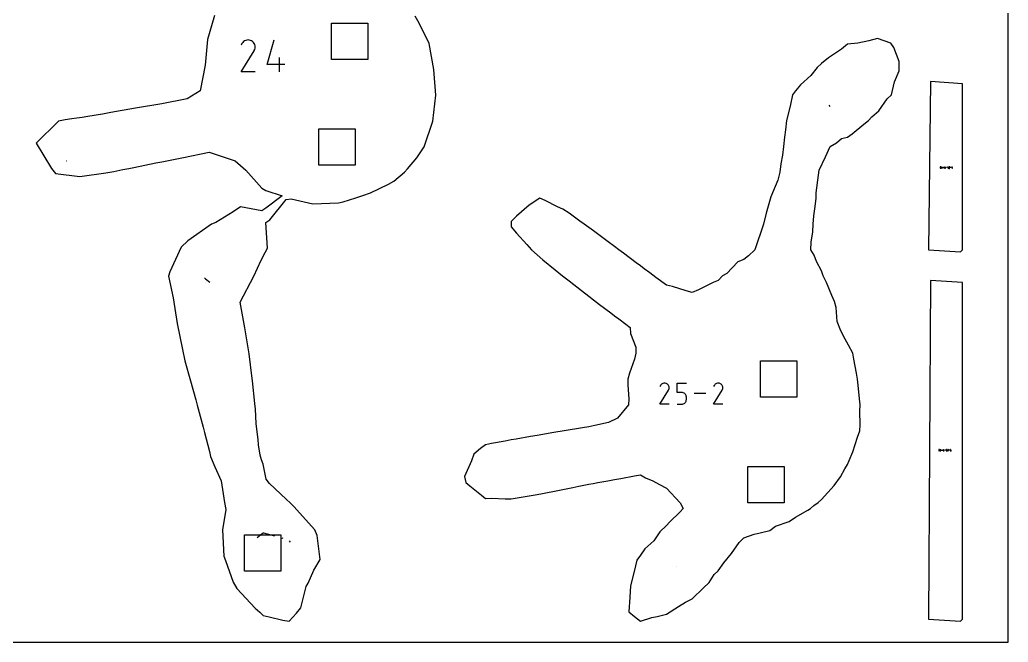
# Model space of a CAD drawing. Extents: x 0 to 12, y 0 to 12.
# Drawn here: x 7.65 to 12, y 0 to 2.74 of the extents above; entities that cross this region are included whole.
import ezdxf

# ---------------------------------------------------------------- set-up
doc = ezdxf.new("R2010")
doc.units = 0

msp = doc.modelspace()

# ---------------------------------------------------------------- linework, layer by layer
at = {"layer": 'annotation', "color": 1}
for p, q in [((8.628007, 2.6352), (8.623929, 2.627378)), ((8.631243, 2.639789), (8.628007, 2.6352)), ((8.635126, 2.64362), (8.631243, 2.639789)), ((8.639537, 2.646662), (8.635126, 2.64362)), ((8.644358, 2.648884), (8.639537, 2.646662)), ((8.649472, 2.650256), (8.644358, 2.648884)), ((8.65476, 2.650747), (8.649472, 2.650256)), ((8.660104, 2.650326), (8.65476, 2.650747)), ((8.665386, 2.648963), (8.660104, 2.650326)), ((8.670488, 2.646627), (8.665386, 2.648963)), ((8.675051, 2.643387), (8.670488, 2.646627)), ((8.670488, 2.646627), (8.670488, 2.646627)), ((8.678866, 2.639499), (8.675051, 2.643387)), ((8.6819, 2.635082), (8.678866, 2.639499)), ((8.684117, 2.630255), (8.6819, 2.635082)), ((8.685485, 2.625138), (8.684117, 2.630255)), ((8.684153, 2.609234), (8.685537, 2.614508)), ((8.68597, 2.619849), (8.685485, 2.625138)), ((8.685537, 2.614508), (8.68597, 2.619849)), ((8.738401, 2.541996), (8.769411, 2.65075)), ((8.623841, 2.510906), (8.681231, 2.603296)), ((8.681231, 2.603296), (8.681299, 2.603381)), ((8.681231, 2.603296), (8.681231, 2.603296)), ((8.681299, 2.603381), (8.681365, 2.603467)), ((8.681365, 2.603467), (8.681429, 2.603554)), ((8.681429, 2.603554), (8.68149, 2.603643)), ((8.68149, 2.603643), (8.68155, 2.603735)), ((8.68155, 2.603735), (8.681609, 2.603831)), ((8.681609, 2.603831), (8.681667, 2.603931)), ((8.681667, 2.603931), (8.681725, 2.604036)), ((8.681725, 2.604036), (8.681783, 2.604147)), ((8.681783, 2.604147), (8.684153, 2.609234)), ((8.681783, 2.604147), (8.681783, 2.604147)), ((8.792773, 2.510908), (8.792773, 2.573015)), ((8.816048, 2.541996), (8.738401, 2.541996)), ((8.685949, 2.510906), (8.623841, 2.510906)), ((11.210514, 2.363637), (11.214295, 2.358204)), ((7.854851, 2.119005), (7.855273, 2.118986)), ((11.70237, 2.092945), (11.700118, 2.092945)), ((11.700118, 2.092945), (11.700118, 2.086195)), ((11.702638, 2.092921), (11.70237, 2.092945)), ((11.702891, 2.092851), (11.702638, 2.092921)), ((11.703124, 2.09274), (11.702891, 2.092851)), ((11.703333, 2.092592), (11.703124, 2.09274)), ((11.703514, 2.092411), (11.703333, 2.092592)), ((11.703662, 2.092202), (11.703514, 2.092411)), ((11.703773, 2.091968), (11.703662, 2.092202)), ((11.703843, 2.091714), (11.703773, 2.091968)), ((11.703867, 2.091444), (11.703843, 2.091714)), ((11.703867, 2.0877), (11.703867, 2.091444)), ((11.703867, 2.091444), (11.703867, 2.091444)), ((11.706422, 2.089462), (11.706398, 2.089193)), ((11.706398, 2.089193), (11.706398, 2.087696)), ((11.706492, 2.089716), (11.706422, 2.089462)), ((11.706603, 2.089949), (11.706492, 2.089716)), ((11.706751, 2.090158), (11.706603, 2.089949)), ((11.706932, 2.090338), (11.706751, 2.090158)), ((11.707142, 2.090486), (11.706932, 2.090338)), ((11.707376, 2.090596), (11.707142, 2.090486)), ((11.707629, 2.090666), (11.707376, 2.090596)), ((11.707899, 2.09069), (11.707629, 2.090666)), ((11.708169, 2.090666), (11.707899, 2.09069)), ((11.707899, 2.09069), (11.707899, 2.09069)), ((11.708423, 2.090596), (11.708169, 2.090666)), ((11.708656, 2.090486), (11.708423, 2.090596)), ((11.708866, 2.090338), (11.708656, 2.090486)), ((11.709047, 2.090158), (11.708866, 2.090338)), ((11.709195, 2.089949), (11.709047, 2.090158)), ((11.709306, 2.089716), (11.709195, 2.089949)), ((11.709376, 2.089462), (11.709306, 2.089716)), ((11.7094, 2.089193), (11.709376, 2.089462)), ((11.7094, 2.087696), (11.7094, 2.089193)), ((11.7094, 2.089193), (11.7094, 2.089193)), ((11.71306, 2.086195), (11.711932, 2.09069)), ((11.714183, 2.089193), (11.71306, 2.086195)), ((11.715307, 2.086195), (11.714183, 2.089193)), ((11.716435, 2.09069), (11.715307, 2.086195)), ((11.718991, 2.089468), (11.718966, 2.089199)), ((11.718966, 2.089199), (11.718966, 2.087324)), ((11.718966, 2.088446), (11.721965, 2.088446)), ((11.71906, 2.089721), (11.718991, 2.089468)), ((11.719171, 2.089954), (11.71906, 2.089721)), ((11.719319, 2.090164), (11.719171, 2.089954)), ((11.7195, 2.090345), (11.719319, 2.090164)), ((11.71971, 2.090493), (11.7195, 2.090345)), ((11.719943, 2.090604), (11.71971, 2.090493)), ((11.720196, 2.090673), (11.719943, 2.090604)), ((11.720465, 2.090698), (11.720196, 2.090673)), ((11.720735, 2.090673), (11.720465, 2.090698)), ((11.720465, 2.090698), (11.720465, 2.090698)), ((11.720989, 2.090604), (11.720735, 2.090673)), ((11.721222, 2.090493), (11.720989, 2.090604)), ((11.721432, 2.090345), (11.721222, 2.090493)), ((11.721612, 2.090164), (11.721432, 2.090345)), ((11.72176, 2.089954), (11.721612, 2.090164)), ((11.721871, 2.089721), (11.72176, 2.089954)), ((11.72194, 2.089468), (11.721871, 2.089721)), ((11.721965, 2.089199), (11.72194, 2.089468)), ((11.721965, 2.088446), (11.721965, 2.089199)), ((11.721965, 2.089199), (11.721965, 2.089199)), ((11.724496, 2.086948), (11.724496, 2.092951)), ((11.731474, 2.08957), (11.727783, 2.08957)), ((11.734005, 2.089939), (11.734005, 2.092945)), ((11.734005, 2.092945), (11.737003, 2.092945)), ((11.735504, 2.089939), (11.734005, 2.089939)), ((11.735773, 2.089915), (11.735504, 2.089939)), ((11.736027, 2.089846), (11.735773, 2.089915)), ((11.73626, 2.089735), (11.736027, 2.089846)), ((11.736469, 2.089588), (11.73626, 2.089735)), ((11.73665, 2.089407), (11.736469, 2.089588)), ((11.736798, 2.089199), (11.73665, 2.089407)), ((11.736909, 2.088965), (11.736798, 2.089199)), ((11.736979, 2.088712), (11.736909, 2.088965)), ((11.737003, 2.088442), (11.736979, 2.088712)), ((11.737003, 2.087695), (11.737003, 2.088442)), ((11.737003, 2.088442), (11.737003, 2.088442)), ((11.739558, 2.091714), (11.739534, 2.091444)), ((11.739534, 2.091444), (11.739534, 2.090694)), ((11.739534, 2.090694), (11.739534, 2.090694)), ((11.739534, 2.090694), (11.739558, 2.090424)), ((11.739628, 2.091968), (11.739558, 2.091714)), ((11.739558, 2.090424), (11.739628, 2.09017)), ((11.739739, 2.092202), (11.739628, 2.091968)), ((11.739628, 2.09017), (11.739739, 2.089936)), ((11.739887, 2.092411), (11.739739, 2.092202)), ((11.739739, 2.089936), (11.739887, 2.089727)), ((11.740068, 2.092592), (11.739887, 2.092411)), ((11.739887, 2.089727), (11.740068, 2.089546)), ((11.740277, 2.09274), (11.740068, 2.092592)), ((11.740068, 2.089546), (11.740277, 2.089398)), ((11.740511, 2.092851), (11.740277, 2.09274)), ((11.740277, 2.089398), (11.740511, 2.089287)), ((11.740764, 2.092921), (11.740511, 2.092851)), ((11.740511, 2.089287), (11.740764, 2.089217)), ((11.741033, 2.092945), (11.740764, 2.092921)), ((11.740764, 2.089217), (11.741033, 2.089193)), ((11.741303, 2.092921), (11.741033, 2.092945)), ((11.741033, 2.092945), (11.741033, 2.092945)), ((11.741033, 2.089193), (11.742532, 2.089193)), ((11.741557, 2.092851), (11.741303, 2.092921)), ((11.74179, 2.09274), (11.741557, 2.092851)), ((11.741999, 2.092592), (11.74179, 2.09274)), ((11.74218, 2.092411), (11.741999, 2.092592)), ((11.742034, 2.0875), (11.742246, 2.087886)), ((11.742328, 2.092202), (11.74218, 2.092411)), ((11.742246, 2.087886), (11.742402, 2.0883)), ((11.742439, 2.091968), (11.742328, 2.092202)), ((11.742402, 2.0883), (11.742499, 2.088738)), ((11.742508, 2.091714), (11.742439, 2.091968)), ((11.742499, 2.088738), (11.742532, 2.089193)), ((11.742532, 2.091444), (11.742508, 2.091714)), ((11.742532, 2.089193), (11.742532, 2.091444)), ((11.742532, 2.091444), (11.742532, 2.091444)), ((11.748756, 2.08957), (11.745065, 2.08957)), ((11.751287, 2.089939), (11.751287, 2.092945)), ((11.751287, 2.092945), (11.754285, 2.092945)), ((11.752786, 2.089939), (11.751287, 2.089939)), ((11.753055, 2.089915), (11.752786, 2.089939)), ((11.753309, 2.089846), (11.753055, 2.089915)), ((11.753542, 2.089735), (11.753309, 2.089846)), ((11.753751, 2.089588), (11.753542, 2.089735)), ((11.753932, 2.089407), (11.753751, 2.089588)), ((11.75408, 2.089199), (11.753932, 2.089407)), ((11.754191, 2.088965), (11.75408, 2.089199)), ((11.754261, 2.088712), (11.754191, 2.088965)), ((11.754285, 2.088442), (11.754261, 2.088712)), ((11.754285, 2.087695), (11.754285, 2.088442)), ((11.754285, 2.088442), (11.754285, 2.088442)), ((11.700118, 2.086199), (11.70237, 2.086199)), ((11.700118, 2.086195), (11.700118, 2.086199)), ((11.70237, 2.086199), (11.702638, 2.086223)), ((11.70237, 2.086199), (11.70237, 2.086199)), ((11.702638, 2.086223), (11.702891, 2.086293)), ((11.702891, 2.086293), (11.703124, 2.086404)), ((11.703124, 2.086404), (11.703333, 2.086552)), ((11.703333, 2.086552), (11.703514, 2.086733)), ((11.703514, 2.086733), (11.703662, 2.086942)), ((11.703662, 2.086942), (11.703773, 2.087176)), ((11.703773, 2.087176), (11.703843, 2.08743)), ((11.703843, 2.08743), (11.703867, 2.0877)), ((11.706398, 2.087696), (11.706398, 2.087696)), ((11.706398, 2.087696), (11.706422, 2.087426)), ((11.706422, 2.087426), (11.706492, 2.087172)), ((11.706492, 2.087172), (11.706603, 2.086938)), ((11.706603, 2.086938), (11.706751, 2.086729)), ((11.706751, 2.086729), (11.706932, 2.086548)), ((11.706932, 2.086548), (11.707142, 2.0864)), ((11.707142, 2.0864), (11.707376, 2.086289)), ((11.707376, 2.086289), (11.707629, 2.086219)), ((11.707629, 2.086219), (11.707899, 2.086195)), ((11.707899, 2.086195), (11.708169, 2.086219)), ((11.707899, 2.086195), (11.707899, 2.086195)), ((11.708169, 2.086219), (11.708423, 2.086289)), ((11.708423, 2.086289), (11.708657, 2.0864)), ((11.708657, 2.0864), (11.708866, 2.086548)), ((11.708866, 2.086548), (11.709047, 2.086729)), ((11.709047, 2.086729), (11.709195, 2.086938)), ((11.709195, 2.086938), (11.709306, 2.087172)), ((11.709306, 2.087172), (11.709376, 2.087426)), ((11.709376, 2.087426), (11.7094, 2.087696)), ((11.718966, 2.087324), (11.718966, 2.087324)), ((11.718966, 2.087324), (11.718985, 2.087121)), ((11.718985, 2.087121), (11.719037, 2.08693)), ((11.719037, 2.08693), (11.71912, 2.086754)), ((11.71912, 2.086754), (11.719231, 2.086596)), ((11.719231, 2.086596), (11.719367, 2.08646)), ((11.719367, 2.08646), (11.719524, 2.086348)), ((11.719524, 2.086348), (11.719699, 2.086265)), ((11.719699, 2.086265), (11.71989, 2.086213)), ((11.71989, 2.086213), (11.720092, 2.086194)), ((11.720092, 2.086194), (11.721964, 2.086194)), ((11.724508, 2.086812), (11.724496, 2.086948)), ((11.724543, 2.086684), (11.724508, 2.086812)), ((11.724599, 2.086567), (11.724543, 2.086684)), ((11.724673, 2.086461), (11.724599, 2.086567)), ((11.724764, 2.086371), (11.724673, 2.086461)), ((11.724869, 2.086296), (11.724764, 2.086371)), ((11.724987, 2.086241), (11.724869, 2.086296)), ((11.725115, 2.086206), (11.724987, 2.086241)), ((11.725251, 2.086194), (11.725115, 2.086206)), ((11.725251, 2.086194), (11.725251, 2.086194)), ((11.734005, 2.086195), (11.735504, 2.086195)), ((11.735504, 2.086195), (11.735773, 2.086219)), ((11.735504, 2.086195), (11.735504, 2.086195)), ((11.735773, 2.086219), (11.736027, 2.086289)), ((11.736027, 2.086289), (11.73626, 2.0864)), ((11.73626, 2.0864), (11.736469, 2.086548)), ((11.736469, 2.086548), (11.73665, 2.086729)), ((11.73665, 2.086729), (11.736798, 2.086938)), ((11.736798, 2.086938), (11.736909, 2.087172)), ((11.736909, 2.087172), (11.736979, 2.087426)), ((11.736979, 2.087426), (11.737003, 2.087695)), ((11.739347, 2.085351), (11.742722, 2.085351)), ((11.740283, 2.086195), (11.740712, 2.086354)), ((11.740283, 2.086195), (11.740283, 2.086195)), ((11.740712, 2.086354), (11.741105, 2.08657)), ((11.741105, 2.08657), (11.74146, 2.086837)), ((11.74146, 2.086837), (11.74177, 2.087149)), ((11.74177, 2.087149), (11.742034, 2.0875)), ((11.751287, 2.086195), (11.752786, 2.086195)), ((11.752786, 2.086195), (11.753055, 2.086219)), ((11.752786, 2.086195), (11.752786, 2.086195)), ((11.753055, 2.086219), (11.753308, 2.086289)), ((11.753308, 2.086289), (11.753542, 2.0864)), ((11.753542, 2.0864), (11.753751, 2.086548)), ((11.753751, 2.086548), (11.753932, 2.086729)), ((11.753932, 2.086729), (11.75408, 2.086938)), ((11.75408, 2.086938), (11.754191, 2.087172)), ((11.754191, 2.087172), (11.754261, 2.087426)), ((11.754261, 2.087426), (11.754285, 2.087695)), ((8.462477, 1.603998), (8.468003, 1.599543)), ((8.468003, 1.599543), (8.486298, 1.584797)), ((10.471832, 1.133072), (10.469696, 1.130042)), ((10.474396, 1.135601), (10.471832, 1.133072)), ((10.477308, 1.137609), (10.474396, 1.135601)), ((10.480491, 1.139076), (10.477308, 1.137609)), ((10.483867, 1.139982), (10.480491, 1.139076)), ((10.487358, 1.140306), (10.483867, 1.139982)), ((10.490886, 1.140028), (10.487358, 1.140306)), ((10.494373, 1.139129), (10.490886, 1.140028)), ((10.497742, 1.137586), (10.494373, 1.139129)), ((10.500754, 1.135447), (10.497742, 1.137586)), ((10.497742, 1.137586), (10.497742, 1.137586)), ((10.503273, 1.13288), (10.500754, 1.135447)), ((10.505276, 1.129964), (10.503273, 1.13288)), ((10.542577, 1.099195), (10.542577, 1.140308)), ((10.542577, 1.140308), (10.58358, 1.140308)), ((10.708198, 1.133072), (10.706061, 1.130042)), ((10.710761, 1.135601), (10.708198, 1.133072)), ((10.713673, 1.137609), (10.710761, 1.135601)), ((10.716856, 1.139076), (10.713673, 1.137609)), ((10.720232, 1.139982), (10.716856, 1.139076)), ((10.723723, 1.140306), (10.720232, 1.139982)), ((10.727251, 1.140028), (10.723723, 1.140306)), ((10.730738, 1.139129), (10.727251, 1.140028)), ((10.734107, 1.137586), (10.730738, 1.139129)), ((10.737119, 1.135447), (10.734107, 1.137586)), ((10.734107, 1.137586), (10.734107, 1.137586)), ((10.739638, 1.13288), (10.737119, 1.135447)), ((10.741641, 1.129964), (10.739638, 1.13288)), ((10.466946, 1.047984), (10.504834, 1.108979)), ((10.469696, 1.130042), (10.467004, 1.124878)), ((10.504834, 1.108979), (10.504879, 1.109035)), ((10.504834, 1.108979), (10.504834, 1.108979)), ((10.504879, 1.109035), (10.504923, 1.109092)), ((10.504923, 1.109092), (10.504965, 1.109149)), ((10.504965, 1.109149), (10.505005, 1.109208)), ((10.505005, 1.109208), (10.505045, 1.109269)), ((10.505045, 1.109269), (10.505084, 1.109332)), ((10.505084, 1.109332), (10.505122, 1.109398)), ((10.505122, 1.109398), (10.50516, 1.109468)), ((10.50516, 1.109468), (10.505199, 1.109541)), ((10.505199, 1.109541), (10.506763, 1.1129)), ((10.505199, 1.109541), (10.505199, 1.109541)), ((10.50674, 1.126777), (10.505276, 1.129964)), ((10.507643, 1.123399), (10.50674, 1.126777)), ((10.506763, 1.1129), (10.507677, 1.116381)), ((10.507963, 1.119907), (10.507643, 1.123399)), ((10.507677, 1.116381), (10.507963, 1.119907)), ((10.563079, 1.099195), (10.542577, 1.099195)), ((10.56676, 1.098866), (10.563079, 1.099195)), ((10.570226, 1.097917), (10.56676, 1.098866)), ((10.573419, 1.096405), (10.570226, 1.097917)), ((10.576281, 1.094388), (10.573419, 1.096405)), ((10.578754, 1.091923), (10.576281, 1.094388)), ((10.580778, 1.089066), (10.578754, 1.091923)), ((10.582296, 1.085876), (10.580778, 1.089066)), ((10.668691, 1.094147), (10.61821, 1.094147)), ((10.703311, 1.047984), (10.741199, 1.108979)), ((10.706061, 1.130042), (10.703369, 1.124878)), ((10.741199, 1.108979), (10.741244, 1.109035)), ((10.741199, 1.108979), (10.741199, 1.108979)), ((10.741244, 1.109035), (10.741288, 1.109092)), ((10.741288, 1.109092), (10.74133, 1.109149)), ((10.74133, 1.109149), (10.74137, 1.109208)), ((10.74137, 1.109208), (10.74141, 1.109269)), ((10.74141, 1.109269), (10.741449, 1.109332)), ((10.741449, 1.109332), (10.741487, 1.109398)), ((10.741487, 1.109398), (10.741525, 1.109468)), ((10.741525, 1.109468), (10.741564, 1.109541)), ((10.741564, 1.109541), (10.743128, 1.1129)), ((10.741564, 1.109541), (10.741564, 1.109541)), ((10.743105, 1.126777), (10.741641, 1.129964)), ((10.744008, 1.123399), (10.743105, 1.126777)), ((10.743128, 1.1129), (10.744042, 1.116381)), ((10.744328, 1.119907), (10.744008, 1.123399)), ((10.744042, 1.116381), (10.744328, 1.119907)), ((10.507949, 1.047984), (10.466946, 1.047984)), ((10.542577, 1.047985), (10.563079, 1.047985)), ((10.563079, 1.047985), (10.566758, 1.048316)), ((10.563079, 1.047985), (10.563079, 1.047985)), ((10.566758, 1.048316), (10.570224, 1.049269)), ((10.570224, 1.049269), (10.573417, 1.050788)), ((10.573417, 1.050788), (10.576279, 1.052814)), ((10.576279, 1.052814), (10.578752, 1.055288)), ((10.578752, 1.055288), (10.580777, 1.058152)), ((10.580777, 1.058152), (10.582295, 1.06135)), ((10.582295, 1.06135), (10.583249, 1.064821)), ((10.583249, 1.082409), (10.582296, 1.085876)), ((10.58358, 1.078723), (10.583249, 1.082409)), ((10.583249, 1.064821), (10.58358, 1.068509)), ((10.58358, 1.068509), (10.58358, 1.078723)), ((10.58358, 1.078723), (10.58358, 1.078723)), ((10.744314, 1.047984), (10.703311, 1.047984)), ((11.696517, 0.848805), (11.694265, 0.848805)), ((11.694265, 0.848805), (11.694265, 0.842055)), ((11.694265, 0.842059), (11.696517, 0.842059)), ((11.694265, 0.842055), (11.694265, 0.842059)), ((11.696785, 0.848781), (11.696517, 0.848805)), ((11.696517, 0.842059), (11.696785, 0.842083)), ((11.696517, 0.842059), (11.696517, 0.842059)), ((11.697038, 0.848711), (11.696785, 0.848781)), ((11.696785, 0.842083), (11.697038, 0.842153)), ((11.697271, 0.8486), (11.697038, 0.848711)), ((11.697038, 0.842153), (11.697271, 0.842264)), ((11.69748, 0.848452), (11.697271, 0.8486)), ((11.697271, 0.842264), (11.69748, 0.842412)), ((11.697661, 0.848271), (11.69748, 0.848452)), ((11.69748, 0.842412), (11.697661, 0.842593)), ((11.697809, 0.848062), (11.697661, 0.848271)), ((11.697661, 0.842593), (11.697809, 0.842802)), ((11.69792, 0.847828), (11.697809, 0.848062)), ((11.697809, 0.842802), (11.69792, 0.843036)), ((11.697989, 0.847574), (11.69792, 0.847828)), ((11.69792, 0.843036), (11.697989, 0.84329)), ((11.698013, 0.847304), (11.697989, 0.847574)), ((11.697989, 0.84329), (11.698013, 0.84356)), ((11.698013, 0.84356), (11.698013, 0.847304)), ((11.698013, 0.847304), (11.698013, 0.847304)), ((11.700569, 0.845322), (11.700545, 0.845053)), ((11.700545, 0.845053), (11.700545, 0.843556)), ((11.700545, 0.843556), (11.700545, 0.843556)), ((11.700545, 0.843556), (11.700569, 0.843286)), ((11.700639, 0.845576), (11.700569, 0.845322)), ((11.700569, 0.843286), (11.700639, 0.843032)), ((11.70075, 0.845809), (11.700639, 0.845576)), ((11.700639, 0.843032), (11.70075, 0.842798)), ((11.700898, 0.846018), (11.70075, 0.845809)), ((11.70075, 0.842798), (11.700898, 0.842589)), ((11.701079, 0.846198), (11.700898, 0.846018)), ((11.700898, 0.842589), (11.701079, 0.842408)), ((11.701288, 0.846346), (11.701079, 0.846198)), ((11.701079, 0.842408), (11.701288, 0.84226)), ((11.701522, 0.846456), (11.701288, 0.846346)), ((11.701288, 0.84226), (11.701522, 0.842149)), ((11.701776, 0.846526), (11.701522, 0.846456)), ((11.701522, 0.842149), (11.701776, 0.842079)), ((11.702046, 0.84655), (11.701776, 0.846526)), ((11.701776, 0.842079), (11.702046, 0.842055)), ((11.702315, 0.846526), (11.702046, 0.84655)), ((11.702046, 0.84655), (11.702046, 0.84655)), ((11.702046, 0.842055), (11.702316, 0.842079)), ((11.702046, 0.842055), (11.702046, 0.842055)), ((11.702569, 0.846456), (11.702315, 0.846526)), ((11.702316, 0.842079), (11.702569, 0.842149)), ((11.702803, 0.846346), (11.702569, 0.846456)), ((11.702569, 0.842149), (11.702803, 0.84226)), ((11.703013, 0.846198), (11.702803, 0.846346)), ((11.702803, 0.84226), (11.703013, 0.842408)), ((11.703193, 0.846018), (11.703013, 0.846198)), ((11.703013, 0.842408), (11.703194, 0.842589)), ((11.703342, 0.845809), (11.703193, 0.846018)), ((11.703194, 0.842589), (11.703342, 0.842798)), ((11.703453, 0.845576), (11.703342, 0.845809)), ((11.703342, 0.842798), (11.703453, 0.843032)), ((11.703522, 0.845322), (11.703453, 0.845576)), ((11.703453, 0.843032), (11.703523, 0.843286)), ((11.703547, 0.845053), (11.703522, 0.845322)), ((11.703523, 0.843286), (11.703547, 0.843556)), ((11.703547, 0.843556), (11.703547, 0.845053)), ((11.703547, 0.845053), (11.703547, 0.845053)), ((11.707206, 0.842055), (11.706078, 0.84655)), ((11.70833, 0.845053), (11.707206, 0.842055)), ((11.709454, 0.842055), (11.70833, 0.845053)), ((11.710581, 0.84655), (11.709454, 0.842055)), ((11.713137, 0.845328), (11.713113, 0.845058)), ((11.713113, 0.845058), (11.713113, 0.843184)), ((11.713113, 0.844306), (11.716111, 0.844306)), ((11.713113, 0.843184), (11.713113, 0.843184)), ((11.713113, 0.843184), (11.713131, 0.842981)), ((11.713131, 0.842981), (11.713183, 0.84279)), ((11.713207, 0.845581), (11.713137, 0.845328)), ((11.713183, 0.84279), (11.713267, 0.842613)), ((11.713318, 0.845814), (11.713207, 0.845581)), ((11.713267, 0.842613), (11.713378, 0.842456)), ((11.713466, 0.846024), (11.713318, 0.845814)), ((11.713378, 0.842456), (11.713514, 0.84232)), ((11.713647, 0.846204), (11.713466, 0.846024)), ((11.713514, 0.84232), (11.713671, 0.842208)), ((11.713856, 0.846353), (11.713647, 0.846204)), ((11.713671, 0.842208), (11.713846, 0.842125)), ((11.713846, 0.842125), (11.714036, 0.842073)), ((11.71409, 0.846464), (11.713856, 0.846353)), ((11.714036, 0.842073), (11.714239, 0.842054)), ((11.714343, 0.846533), (11.71409, 0.846464)), ((11.714239, 0.842054), (11.716111, 0.842054)), ((11.714612, 0.846558), (11.714343, 0.846533)), ((11.714882, 0.846533), (11.714612, 0.846558)), ((11.714612, 0.846558), (11.714612, 0.846558)), ((11.715135, 0.846464), (11.714882, 0.846533)), ((11.715369, 0.846353), (11.715135, 0.846464)), ((11.715578, 0.846204), (11.715369, 0.846353)), ((11.715759, 0.846024), (11.715578, 0.846204)), ((11.715907, 0.845814), (11.715759, 0.846024)), ((11.716017, 0.845581), (11.715907, 0.845814)), ((11.716087, 0.845328), (11.716017, 0.845581)), ((11.716111, 0.845058), (11.716087, 0.845328)), ((11.716111, 0.844306), (11.716111, 0.845058)), ((11.716111, 0.845058), (11.716111, 0.845058)), ((11.718642, 0.842808), (11.718642, 0.848811)), ((11.718655, 0.842672), (11.718642, 0.842808)), ((11.71869, 0.842544), (11.718655, 0.842672)), ((11.718745, 0.842427), (11.71869, 0.842544)), ((11.71882, 0.842321), (11.718745, 0.842427)), ((11.71891, 0.842231), (11.71882, 0.842321)), ((11.719016, 0.842156), (11.71891, 0.842231)), ((11.719133, 0.842101), (11.719016, 0.842156)), ((11.719261, 0.842066), (11.719133, 0.842101)), ((11.719397, 0.842054), (11.719261, 0.842066)), ((11.719397, 0.842054), (11.719397, 0.842054)), ((11.725621, 0.84543), (11.72193, 0.84543)), ((11.727964, 0.841211), (11.731339, 0.841211)), ((11.728185, 0.846255), (11.728152, 0.845799)), ((11.728152, 0.845799), (11.728152, 0.843555)), ((11.729651, 0.845799), (11.728152, 0.845799)), ((11.728152, 0.843555), (11.728152, 0.843555)), ((11.728152, 0.843555), (11.728176, 0.843286)), ((11.728176, 0.843286), (11.728246, 0.843032)), ((11.728282, 0.846694), (11.728185, 0.846255)), ((11.728246, 0.843032), (11.728357, 0.842798)), ((11.728438, 0.847109), (11.728282, 0.846694)), ((11.728357, 0.842798), (11.728505, 0.842589)), ((11.72865, 0.847495), (11.728438, 0.847109)), ((11.728505, 0.842589), (11.728686, 0.842408)), ((11.728914, 0.847847), (11.72865, 0.847495)), ((11.728686, 0.842408), (11.728895, 0.84226)), ((11.728895, 0.84226), (11.729128, 0.842149)), ((11.729225, 0.84816), (11.728914, 0.847847)), ((11.729128, 0.842149), (11.729382, 0.842079)), ((11.72958, 0.848427), (11.729225, 0.84816)), ((11.729382, 0.842079), (11.729651, 0.842055)), ((11.729974, 0.848644), (11.72958, 0.848427)), ((11.72992, 0.845775), (11.729651, 0.845799)), ((11.729651, 0.842055), (11.72992, 0.842079)), ((11.729651, 0.842055), (11.729651, 0.842055)), ((11.730174, 0.845706), (11.72992, 0.845775)), ((11.72992, 0.842079), (11.730174, 0.842149)), ((11.730403, 0.848805), (11.729974, 0.848644)), ((11.730408, 0.845595), (11.730174, 0.845706)), ((11.730174, 0.842149), (11.730408, 0.84226)), ((11.730403, 0.848805), (11.730403, 0.848805)), ((11.730617, 0.845448), (11.730408, 0.845595)), ((11.730408, 0.84226), (11.730617, 0.842408)), ((11.730797, 0.845267), (11.730617, 0.845448)), ((11.730617, 0.842408), (11.730797, 0.842589)), ((11.730945, 0.845059), (11.730797, 0.845267)), ((11.730797, 0.842589), (11.730945, 0.842798)), ((11.731056, 0.844825), (11.730945, 0.845059)), ((11.730945, 0.842798), (11.731056, 0.843032)), ((11.731126, 0.844572), (11.731056, 0.844825)), ((11.731056, 0.843032), (11.731126, 0.843286)), ((11.73115, 0.844302), (11.731126, 0.844572)), ((11.731126, 0.843286), (11.73115, 0.843555)), ((11.73115, 0.843555), (11.73115, 0.844302)), ((11.73115, 0.844302), (11.73115, 0.844302)), ((11.733747, 0.846397), (11.733682, 0.845751)), ((11.733682, 0.845751), (11.733682, 0.845102)), ((11.733682, 0.845102), (11.733747, 0.844455)), ((11.733876, 0.847036), (11.733747, 0.846397)), ((11.733747, 0.844455), (11.733876, 0.843815)), ((11.73407, 0.847662), (11.733876, 0.847036)), ((11.733876, 0.843815), (11.73407, 0.843188)), ((11.734329, 0.848271), (11.73407, 0.847662)), ((11.73407, 0.843188), (11.734329, 0.842578)), ((11.734416, 0.848416), (11.734329, 0.848271)), ((11.734329, 0.848271), (11.734329, 0.848271)), ((11.734329, 0.842578), (11.734329, 0.842578)), ((11.734329, 0.842578), (11.734362, 0.842517)), ((11.734362, 0.842517), (11.734399, 0.842458)), ((11.734399, 0.842458), (11.73444, 0.842403)), ((11.734524, 0.848539), (11.734416, 0.848416)), ((11.73444, 0.842403), (11.734486, 0.84235)), ((11.734486, 0.84235), (11.734535, 0.842301)), ((11.734651, 0.84864), (11.734524, 0.848539)), ((11.734535, 0.842301), (11.734587, 0.842256)), ((11.734587, 0.842256), (11.734643, 0.842215)), ((11.734643, 0.842215), (11.734703, 0.842177)), ((11.734792, 0.848717), (11.734651, 0.84864)), ((11.734703, 0.842177), (11.734766, 0.842144)), ((11.734766, 0.842144), (11.734766, 0.842144)), ((11.734766, 0.842144), (11.734923, 0.842085)), ((11.734943, 0.848769), (11.734792, 0.848717)), ((11.734923, 0.842085), (11.735083, 0.842056)), ((11.735102, 0.848795), (11.734943, 0.848769)), ((11.735083, 0.842056), (11.735245, 0.842055)), ((11.735264, 0.848793), (11.735102, 0.848795)), ((11.735245, 0.842055), (11.735403, 0.842081)), ((11.735425, 0.848763), (11.735264, 0.848793)), ((11.735403, 0.842081), (11.735554, 0.842134)), ((11.735584, 0.848703), (11.735425, 0.848763)), ((11.735554, 0.842134), (11.735694, 0.842211)), ((11.735644, 0.848672), (11.735584, 0.848703)), ((11.735584, 0.848703), (11.735584, 0.848703)), ((11.735702, 0.848635), (11.735644, 0.848672)), ((11.735694, 0.842211), (11.735821, 0.842311)), ((11.735758, 0.848594), (11.735702, 0.848635)), ((11.73581, 0.848549), (11.735758, 0.848594)), ((11.735859, 0.8485), (11.73581, 0.848549)), ((11.735821, 0.842311), (11.735929, 0.842434)), ((11.735904, 0.848447), (11.735859, 0.8485)), ((11.735946, 0.848392), (11.735904, 0.848447)), ((11.735929, 0.842434), (11.736017, 0.842578)), ((11.735984, 0.848333), (11.735946, 0.848392)), ((11.736017, 0.848271), (11.735984, 0.848333)), ((11.736277, 0.847661), (11.736017, 0.848271)), ((11.736017, 0.848271), (11.736017, 0.848271)), ((11.736017, 0.842578), (11.736277, 0.843187)), ((11.736017, 0.842578), (11.736017, 0.842578)), ((11.736472, 0.847034), (11.736277, 0.847661)), ((11.736277, 0.843187), (11.736472, 0.843813)), ((11.736602, 0.846395), (11.736472, 0.847034)), ((11.736472, 0.843813), (11.736602, 0.844452)), ((11.736667, 0.845748), (11.736602, 0.846395)), ((11.736602, 0.844452), (11.736667, 0.845099)), ((11.736667, 0.845099), (11.736667, 0.845748)), ((11.742889, 0.84543), (11.739198, 0.84543)), ((11.745233, 0.841211), (11.748608, 0.841211)), ((11.745454, 0.846255), (11.74542, 0.845799)), ((11.74542, 0.845799), (11.74542, 0.843555)), ((11.746919, 0.845799), (11.74542, 0.845799)), ((11.74542, 0.843555), (11.74542, 0.843555)), ((11.74542, 0.843555), (11.745445, 0.843286)), ((11.745445, 0.843286), (11.745514, 0.843032)), ((11.74555, 0.846694), (11.745454, 0.846255)), ((11.745514, 0.843032), (11.745625, 0.842798)), ((11.745707, 0.847109), (11.74555, 0.846694)), ((11.745625, 0.842798), (11.745773, 0.842589)), ((11.745919, 0.847495), (11.745707, 0.847109)), ((11.745773, 0.842589), (11.745954, 0.842408)), ((11.746183, 0.847847), (11.745919, 0.847495)), ((11.745954, 0.842408), (11.746163, 0.84226)), ((11.746163, 0.84226), (11.746397, 0.842149)), ((11.746494, 0.84816), (11.746183, 0.847847)), ((11.746397, 0.842149), (11.74665, 0.842079)), ((11.746849, 0.848427), (11.746494, 0.84816)), ((11.74665, 0.842079), (11.746919, 0.842055)), ((11.747243, 0.848644), (11.746849, 0.848427)), ((11.747189, 0.845775), (11.746919, 0.845799)), ((11.746919, 0.842055), (11.747189, 0.842079)), ((11.746919, 0.842055), (11.746919, 0.842055)), ((11.747443, 0.845706), (11.747189, 0.845775)), ((11.747189, 0.842079), (11.747443, 0.842149)), ((11.747672, 0.848805), (11.747243, 0.848644)), ((11.747676, 0.845595), (11.747443, 0.845706)), ((11.747443, 0.842149), (11.747676, 0.84226)), ((11.747672, 0.848805), (11.747672, 0.848805)), ((11.747885, 0.845448), (11.747676, 0.845595)), ((11.747676, 0.84226), (11.747885, 0.842408)), ((11.748066, 0.845267), (11.747885, 0.845448)), ((11.747885, 0.842408), (11.748066, 0.842589)), ((11.748214, 0.845059), (11.748066, 0.845267)), ((11.748066, 0.842589), (11.748214, 0.842798)), ((11.748325, 0.844825), (11.748214, 0.845059)), ((11.748214, 0.842798), (11.748325, 0.843032)), ((11.748394, 0.844572), (11.748325, 0.844825)), ((11.748325, 0.843032), (11.748394, 0.843286)), ((11.748418, 0.844302), (11.748394, 0.844572)), ((11.748394, 0.843286), (11.748418, 0.843555)), ((11.748418, 0.843555), (11.748418, 0.844302)), ((11.748418, 0.844302), (11.748418, 0.844302)), ((8.721264, 0.480715), (8.717131, 0.477094)), ((8.724736, 0.479786), (8.721264, 0.480715)), ((8.772955, 0.466572), (8.724736, 0.479786)), ((8.717131, 0.477094), (8.694362, 0.460151)), ((8.80899, 0.45638), (8.805491, 0.457488)), ((8.841601, 0.439815), (8.836661, 0.446721)), ((10.539566, 0.333975), (10.540377, 0.333265))]:
    msp.add_line(p, q, dxfattribs=at)
at = {"layer": 'boundary', "color": 5}
for p, q in [((8.507524, 2.758974), (8.494635, 2.712477)), ((9.407517, 2.72406), (9.389527, 2.754748)), ((8.494635, 2.712477), (8.476682, 2.653294)), ((9.452432, 2.634709), (9.407517, 2.72406)), ((11.425368, 2.656787), (11.38636, 2.647335)), ((11.482774, 2.637098), (11.425368, 2.656787)), ((8.476682, 2.653294), (8.465364, 2.540077)), ((9.471967, 2.520929), (9.452432, 2.634709)), ((11.266488, 2.610278), (11.20913, 2.571617)), ((11.291985, 2.631476), (11.266488, 2.610278)), ((11.337607, 2.637098), (11.291985, 2.631476)), ((11.38636, 2.647335), (11.337607, 2.637098)), ((11.497268, 2.616903), (11.482774, 2.637098)), ((11.519545, 2.555851), (11.497268, 2.616903)), ((11.20913, 2.571617), (11.178205, 2.547256)), ((8.465364, 2.540077), (8.444453, 2.426295)), ((11.158582, 2.529674), (11.13158, 2.494086)), ((11.178205, 2.547256), (11.158582, 2.529674)), ((11.519545, 2.515468), (11.519545, 2.555851)), ((9.480804, 2.407149), (9.471967, 2.520929)), ((11.13158, 2.494086), (11.08533, 2.453154)), ((11.499382, 2.466015), (11.519545, 2.515468)), ((11.08533, 2.453154), (11.064424, 2.426559)), ((11.486277, 2.409538), (11.499382, 2.466015)), ((11.658648, 2.4675), (11.649273, 1.726875)), ((11.799273, 2.458125), (11.658648, 2.4675)), ((11.799273, 1.726875), (11.799273, 2.458125)), ((8.444453, 2.426295), (8.386685, 2.391856)), ((9.468298, 2.293369), (9.480804, 2.407149)), ((11.050479, 2.409538), (11.040185, 2.359983)), ((11.064424, 2.426559), (11.050479, 2.409538)), ((11.467729, 2.391642), (11.486277, 2.409538)), ((8.158928, 2.350313), (8.050844, 2.330864)), ((8.275716, 2.370131), (8.158928, 2.350313)), ((8.386685, 2.391856), (8.275716, 2.370131)), ((11.040185, 2.359983), (11.023724, 2.295758)), ((11.43088, 2.339266), (11.467729, 2.391642)), ((7.902076, 2.306074), (7.879348, 2.302942)), ((7.924803, 2.309205), (7.902076, 2.306074)), ((7.949312, 2.313415), (7.924803, 2.309205)), ((8.014074, 2.324436), (7.949312, 2.313415)), ((8.050844, 2.330864), (8.014074, 2.324436)), ((11.385461, 2.295758), (11.400505, 2.311863)), ((11.400505, 2.311863), (11.43088, 2.339266)), ((7.821096, 2.293851), (7.72171, 2.195996)), ((7.850383, 2.29886), (7.821096, 2.293851)), ((7.879348, 2.302942), (7.850383, 2.29886)), ((9.429688, 2.180993), (9.468298, 2.293369)), ((11.023724, 2.295758), (11.019911, 2.254633)), ((11.313372, 2.23796), (11.364074, 2.280476)), ((11.364074, 2.280476), (11.385461, 2.295758)), ((11.015425, 2.223103), (11.01147, 2.181978)), ((11.019911, 2.254633), (11.015425, 2.223103)), ((11.266739, 2.216567), (11.291985, 2.222678)), ((11.291985, 2.222678), (11.313372, 2.23796)), ((7.72171, 2.195996), (7.790571, 2.084954)), ((9.397405, 2.131814), (9.429688, 2.180993)), ((11.01147, 2.181978), (11.006603, 2.144326)), ((11.196076, 2.136424), (11.216404, 2.181978)), ((11.216404, 2.181978), (11.244436, 2.198595)), ((11.244436, 2.198595), (11.266739, 2.216567)), ((8.274834, 2.114276), (8.371417, 2.133585)), ((8.371417, 2.133585), (8.484131, 2.156762)), ((8.484131, 2.156762), (8.597911, 2.118285)), ((9.35699, 2.083242), (9.397405, 2.131814)), ((11.006603, 2.144326), (10.999623, 2.10585)), ((11.168061, 2.078342), (11.196076, 2.136424)), ((8.130087, 2.085253), (8.152363, 2.089726)), ((8.152363, 2.089726), (8.249309, 2.109194)), ((8.249309, 2.109194), (8.274834, 2.114276)), ((8.597911, 2.118285), (8.64574, 2.077281)), ((10.999623, 2.10585), (10.994565, 2.068198)), ((7.790571, 2.084954), (7.80793, 2.062307)), ((7.80793, 2.062307), (7.915231, 2.049582)), ((7.915231, 2.049582), (8.029011, 2.065331)), ((8.029011, 2.065331), (8.063908, 2.071965)), ((8.063908, 2.071965), (8.103195, 2.079854)), ((8.103195, 2.079854), (8.130087, 2.085253)), ((8.64574, 2.077281), (8.715452, 1.99815)), ((9.296893, 2.029157), (9.343233, 2.068656)), ((9.343233, 2.068656), (9.35699, 2.083242)), ((10.994565, 2.068198), (10.9866, 2.033197)), ((11.1553, 1.977322), (11.165319, 2.055312)), ((11.165319, 2.055312), (11.168061, 2.078342)), ((9.193041, 1.978439), (9.273507, 2.015757)), ((9.273507, 2.015757), (9.296893, 2.029157)), ((10.9866, 2.033197), (10.955105, 1.960147)), ((8.715452, 1.99815), (8.733037, 1.987911)), ((8.733037, 1.987911), (8.804748, 1.965312)), ((8.804748, 1.965312), (8.733037, 1.910565)), ((9.128656, 1.955881), (9.160275, 1.966547)), ((9.160275, 1.966547), (9.193041, 1.978439)), ((10.955105, 1.960147), (10.935163, 1.888063)), ((11.154606, 1.954418), (11.1553, 1.977322)), ((8.621241, 1.916039), (8.588639, 1.893744)), ((8.715443, 1.898928), (8.621241, 1.916039)), ((8.750894, 1.858417), (8.822678, 1.947883)), ((8.822678, 1.947883), (8.844617, 1.952025)), ((8.844617, 1.952025), (8.939251, 1.9298)), ((8.939251, 1.9298), (9.053031, 1.934532)), ((9.053031, 1.934532), (9.073601, 1.938489)), ((9.073601, 1.938489), (9.128656, 1.955881)), ((9.891316, 1.924126), (9.835534, 1.875655)), ((9.938214, 1.954418), (9.891316, 1.924126)), ((9.962223, 1.944432), (9.938214, 1.954418)), ((10.016395, 1.916139), (9.962223, 1.944432)), ((10.040404, 1.906153), (10.016395, 1.916139)), ((11.144394, 1.877114), (11.150476, 1.916979)), ((11.150476, 1.916979), (11.154606, 1.954418)), ((8.588639, 1.893744), (8.53254, 1.859368)), ((8.733037, 1.910565), (8.715443, 1.898928)), ((9.835534, 1.875655), (9.812844, 1.851543)), ((10.067486, 1.88806), (10.040404, 1.906153)), ((10.115197, 1.853795), (10.067486, 1.88806)), ((10.935163, 1.888063), (10.922905, 1.840638)), ((11.141431, 1.840638), (11.144394, 1.877114)), ((8.493704, 1.840591), (8.389135, 1.766254)), ((8.513696, 1.847822), (8.493704, 1.840591)), ((8.53254, 1.859368), (8.513696, 1.847822)), ((8.732508, 1.847822), (8.750894, 1.858417)), ((8.736651, 1.802361), (8.732508, 1.847822)), ((9.812844, 1.851543), (9.812844, 1.827517)), ((9.812844, 1.827517), (9.836654, 1.80008)), ((10.134623, 1.840638), (10.115197, 1.853795)), ((10.154184, 1.825984), (10.134623, 1.840638)), ((10.922905, 1.840638), (10.91011, 1.800381)), ((11.139757, 1.806933), (11.141431, 1.840638)), ((8.73728, 1.779502), (8.736651, 1.802361)), ((9.836654, 1.80008), (9.882011, 1.750229)), ((10.175038, 1.810418), (10.154184, 1.825984)), ((10.239418, 1.762228), (10.175038, 1.810418)), ((10.91011, 1.800381), (10.898721, 1.767114)), ((11.133454, 1.760562), (11.139757, 1.806933)), ((8.389135, 1.766254), (8.360936, 1.739003)), ((8.740215, 1.734041), (8.73728, 1.779502)), ((9.882011, 1.750229), (9.902795, 1.726858)), ((10.267964, 1.740971), (10.239418, 1.762228)), ((10.287042, 1.726858), (10.267964, 1.740971)), ((10.898721, 1.767114), (10.88554, 1.726858)), ((11.131673, 1.726858), (11.133454, 1.760562)), ((8.360936, 1.739003), (8.310398, 1.630382)), ((8.712205, 1.681574), (8.730026, 1.714592)), ((8.730026, 1.714592), (8.740215, 1.734041)), ((9.902795, 1.726858), (9.926624, 1.704897)), ((9.926624, 1.704897), (9.952646, 1.683677)), ((10.306476, 1.712339), (10.287042, 1.726858)), ((10.36231, 1.670441), (10.306476, 1.712339)), ((10.857634, 1.700447), (10.836864, 1.685067)), ((10.88554, 1.726858), (10.857634, 1.700447)), ((11.145835, 1.703728), (11.131673, 1.726858)), ((11.156351, 1.675042), (11.145835, 1.703728)), ((11.649273, 1.726875), (11.789898, 1.7175)), ((11.789898, 1.7175), (11.799273, 1.726875)), ((8.680631, 1.610689), (8.712205, 1.681574)), ((9.952646, 1.683677), (10.006737, 1.63925)), ((10.381744, 1.655922), (10.36231, 1.670441)), ((10.398156, 1.643794), (10.381744, 1.655922)), ((10.809925, 1.673667), (10.761446, 1.622857)), ((10.836864, 1.685067), (10.809925, 1.673667)), ((11.178204, 1.63385), (11.156351, 1.675042)), ((8.310398, 1.630382), (8.30479, 1.610689)), ((8.30479, 1.610689), (8.325075, 1.516054)), ((8.619504, 1.496909), (8.680631, 1.610689)), ((10.006737, 1.63925), (10.038971, 1.613078)), ((10.038971, 1.613078), (10.067861, 1.590362)), ((10.423079, 1.625206), (10.398156, 1.643794)), ((10.449726, 1.605543), (10.423079, 1.625206)), ((10.742377, 1.613078), (10.723084, 1.592666)), ((10.761446, 1.622857), (10.742377, 1.613078)), ((11.185242, 1.613078), (11.178204, 1.63385)), ((11.199822, 1.583191), (11.185242, 1.613078)), ((10.067861, 1.590362), (10.122747, 1.547875)), ((10.495524, 1.571513), (10.449726, 1.605543)), ((10.522171, 1.565079), (10.495524, 1.571513)), ((10.701412, 1.582956), (10.636641, 1.551195)), ((10.723084, 1.592666), (10.701412, 1.582956)), ((11.223081, 1.52606), (11.199822, 1.583191)), ((11.658648, 1.5925), (11.649273, 0.101875)), ((11.799273, 1.583125), (11.658648, 1.5925)), ((11.799273, 0.101875), (11.799273, 1.583125)), ((10.122747, 1.547875), (10.154184, 1.523301)), ((10.154184, 1.523301), (10.175057, 1.507291)), ((10.582657, 1.545819), (10.522171, 1.565079)), ((10.609304, 1.539385), (10.582657, 1.545819)), ((10.636641, 1.551195), (10.609304, 1.539385)), ((11.235088, 1.499298), (11.223081, 1.52606)), ((8.325075, 1.516054), (8.342758, 1.402274)), ((8.640614, 1.383129), (8.619504, 1.496909)), ((10.175057, 1.507291), (10.201704, 1.486924)), ((10.201704, 1.486924), (10.251576, 1.449603)), ((11.242359, 1.47265), (11.235088, 1.499298)), ((10.251576, 1.449603), (10.267964, 1.437229)), ((10.267964, 1.437229), (10.286839, 1.422956)), ((11.247108, 1.412165), (11.242359, 1.47265)), ((8.342758, 1.402274), (8.366491, 1.288494)), ((10.286839, 1.422956), (10.31775, 1.399791)), ((10.31775, 1.399791), (10.336625, 1.385517)), ((11.263217, 1.369797), (11.247108, 1.412165)), ((8.660316, 1.269762), (8.640614, 1.383129)), ((10.336625, 1.385517), (10.337614, 1.35887)), ((10.337614, 1.35887), (10.360729, 1.298385)), ((11.283147, 1.333526), (11.263217, 1.369797)), ((11.297686, 1.306879), (11.283147, 1.333526)), ((11.316316, 1.271737), (11.297686, 1.306879)), ((8.366491, 1.288494), (8.377111, 1.238803)), ((8.67096, 1.17276), (8.660316, 1.269762)), ((10.361717, 1.271737), (10.354864, 1.24509)), ((10.360729, 1.298385), (10.361717, 1.271737)), ((11.320408, 1.24509), (11.316316, 1.271737)), ((8.377111, 1.238803), (8.384697, 1.207908)), ((10.354864, 1.24509), (10.33305, 1.184604)), ((11.332452, 1.184604), (11.320408, 1.24509)), ((8.384697, 1.207908), (8.392055, 1.181968)), ((8.392055, 1.181968), (8.400878, 1.149827)), ((10.33305, 1.184604), (10.326197, 1.157957)), ((11.336544, 1.157957), (11.332452, 1.184604)), ((8.400878, 1.149827), (8.424702, 1.066676)), ((8.674599, 1.150812), (8.67096, 1.17276)), ((8.684197, 1.051361), (8.674599, 1.150812)), ((10.326197, 1.157957), (10.325703, 1.13131)), ((10.325703, 1.13131), (10.329921, 1.070824)), ((11.339318, 1.13131), (11.336544, 1.157957)), ((11.345692, 1.070824), (11.339318, 1.13131)), ((8.424702, 1.066676), (8.430746, 1.043549)), ((8.68695, 1.026095), (8.684197, 1.051361)), ((10.329427, 1.044177), (10.28048, 0.98589)), ((10.329921, 1.070824), (10.329427, 1.044177)), ((11.348466, 1.044177), (11.345692, 1.070824)), ((11.347041, 1.01753), (11.348466, 1.044177)), ((8.430746, 1.043549), (8.457135, 0.946457)), ((8.689956, 0.962847), (8.68695, 1.026095)), ((11.348001, 0.957044), (11.347041, 1.01753)), ((8.693891, 0.937581), (8.689956, 0.962847)), ((10.241317, 0.966659), (10.180831, 0.954311)), ((10.28048, 0.98589), (10.241317, 0.966659)), ((11.346575, 0.930397), (11.348001, 0.957044)), ((8.457135, 0.946457), (8.462517, 0.923735)), ((8.462517, 0.923735), (8.485155, 0.840153)), ((8.699184, 0.892143), (8.693891, 0.937581)), ((10.000733, 0.922596), (9.926624, 0.909821)), ((10.045662, 0.930397), (10.000733, 0.922596)), ((10.126527, 0.943967), (10.045662, 0.930397)), ((10.154184, 0.94866), (10.126527, 0.943967)), ((10.180831, 0.954311), (10.154184, 0.94866)), ((11.336836, 0.902933), (11.346575, 0.930397)), ((8.700827, 0.869238), (8.699184, 0.892143)), ((9.725711, 0.87401), (9.699064, 0.868347)), ((9.786196, 0.884642), (9.725711, 0.87401)), ((9.812844, 0.890304), (9.786196, 0.884642)), ((9.834665, 0.894076), (9.812844, 0.890304)), ((9.898254, 0.90483), (9.834665, 0.894076)), ((9.926624, 0.909821), (9.898254, 0.90483)), ((11.315494, 0.838016), (11.336836, 0.902933)), ((8.485155, 0.840153), (8.490166, 0.817745)), ((8.707885, 0.823801), (8.700827, 0.869238)), ((9.648891, 0.827033), (9.637393, 0.797746)), ((9.6771, 0.852534), (9.648891, 0.827033)), ((9.699064, 0.868347), (9.6771, 0.852534)), ((11.300289, 0.800094), (11.315494, 0.838016)), ((8.490166, 0.817745), (8.508045, 0.771901)), ((8.714574, 0.803467), (8.707885, 0.823801)), ((8.721264, 0.783133), (8.714574, 0.803467)), ((8.734303, 0.718231), (8.721264, 0.783133)), ((9.637393, 0.797746), (9.606868, 0.729475)), ((11.291985, 0.781869), (11.300289, 0.800094)), ((8.508045, 0.771901), (8.536468, 0.710021)), ((11.261868, 0.727751), (11.280585, 0.763415)), ((11.280585, 0.763415), (11.291985, 0.781869)), ((8.536468, 0.710021), (8.551682, 0.615256)), ((8.749844, 0.698838), (8.734303, 0.718231)), ((8.823197, 0.629598), (8.749844, 0.698838)), ((9.606868, 0.729475), (9.613366, 0.702837)), ((9.613366, 0.702837), (9.630197, 0.688981)), ((10.154184, 0.69559), (10.174116, 0.699213)), ((10.174116, 0.699213), (10.194048, 0.702837)), ((10.194048, 0.702837), (10.238456, 0.710768)), ((10.238456, 0.710768), (10.267964, 0.716092)), ((10.267964, 0.716092), (10.294611, 0.720792)), ((10.294611, 0.720792), (10.355097, 0.731955)), ((10.355097, 0.731955), (10.381744, 0.736655)), ((10.381744, 0.736655), (10.404259, 0.724238)), ((10.404259, 0.724238), (10.436448, 0.71039)), ((10.436448, 0.71039), (10.465843, 0.694504)), ((11.233463, 0.68948), (11.261868, 0.727751)), ((9.630197, 0.688981), (9.682232, 0.647136)), ((9.926624, 0.650229), (9.951182, 0.654926)), ((9.951182, 0.654926), (10.018023, 0.668303)), ((10.018023, 0.668303), (10.040404, 0.67258)), ((10.040404, 0.67258), (10.083984, 0.681423)), ((10.083984, 0.681423), (10.110604, 0.686907)), ((10.110604, 0.686907), (10.154184, 0.69559)), ((10.465843, 0.694504), (10.495524, 0.678246)), ((10.495524, 0.678246), (10.555638, 0.613748)), ((11.178205, 0.628322), (11.233463, 0.68948)), ((8.551682, 0.615256), (8.556536, 0.584618)), ((8.841389, 0.612087), (8.823197, 0.629598)), ((8.858331, 0.596241), (8.841389, 0.612087)), ((9.682232, 0.647136), (9.699064, 0.63328)), ((9.699064, 0.63328), (9.725711, 0.63346)), ((9.725711, 0.63346), (9.786196, 0.630716)), ((9.786196, 0.630716), (9.812844, 0.630896)), ((9.812844, 0.630896), (9.839491, 0.635481)), ((9.839491, 0.635481), (9.899977, 0.645645)), ((9.899977, 0.645645), (9.926624, 0.650229)), ((10.555638, 0.613748), (10.569065, 0.589057)), ((11.144617, 0.602348), (11.163173, 0.615032)), ((11.163173, 0.615032), (11.178205, 0.628322)), ((8.556536, 0.584618), (8.5421, 0.494083)), ((8.8816, 0.570117), (8.858331, 0.596241)), ((8.948824, 0.494614), (8.8816, 0.570117)), ((10.554415, 0.572829), (10.510175, 0.530605)), ((10.569065, 0.589057), (10.554415, 0.572829)), ((11.064424, 0.550505), (11.11797, 0.5813)), ((11.11797, 0.5813), (11.129586, 0.589057)), ((11.129586, 0.589057), (11.144617, 0.602348)), ((10.510175, 0.530605), (10.495524, 0.514377)), ((10.97571, 0.510578), (11.036136, 0.530844)), ((11.036136, 0.530844), (11.064424, 0.550505)), ((8.5421, 0.494083), (8.548505, 0.378214)), ((8.959298, 0.469826), (8.948824, 0.494614)), ((10.466655, 0.485696), (10.440854, 0.446974)), ((10.495524, 0.514377), (10.466655, 0.485696)), ((10.882138, 0.475277), (10.908826, 0.48217)), ((10.908826, 0.48217), (10.950644, 0.492353)), ((10.950644, 0.492353), (10.97571, 0.510578)), ((8.971878, 0.364304), (8.959298, 0.469826)), ((10.440854, 0.446974), (10.401366, 0.410791)), ((10.782739, 0.390503), (10.815416, 0.439617)), ((10.815416, 0.439617), (10.836864, 0.459338)), ((10.836864, 0.459338), (10.882138, 0.475277)), ((10.401366, 0.410791), (10.381744, 0.383162)), ((8.548505, 0.378214), (8.554925, 0.359108)), ((8.554925, 0.359108), (8.58858, 0.264473)), ((8.944428, 0.316619), (8.971878, 0.364304)), ((10.365326, 0.361497), (10.354549, 0.310807)), ((10.381744, 0.383162), (10.365326, 0.361497)), ((10.723084, 0.314058), (10.748269, 0.350083)), ((10.748269, 0.350083), (10.782739, 0.390503)), ((8.919687, 0.260097), (8.944428, 0.316619)), ((10.354549, 0.310807), (10.338193, 0.247717)), ((10.706137, 0.298825), (10.723084, 0.314058)), ((8.58858, 0.264473), (8.606086, 0.235861)), ((10.657674, 0.238433), (10.684321, 0.26295)), ((10.684321, 0.26295), (10.706137, 0.298825)), ((8.606086, 0.235861), (8.685957, 0.150403)), ((8.887034, 0.151827), (8.910638, 0.245741)), ((8.910638, 0.245741), (8.919687, 0.260097)), ((10.338193, 0.247717), (10.334779, 0.197721)), ((10.609304, 0.190468), (10.657674, 0.238433)), ((10.334779, 0.197721), (10.330347, 0.133937)), ((10.548291, 0.156594), (10.579946, 0.176946)), ((10.579946, 0.176946), (10.609304, 0.190468)), ((8.685957, 0.150403), (8.707381, 0.131762)), ((8.707381, 0.131762), (8.721264, 0.117104)), ((8.867691, 0.128542), (8.887034, 0.151827)), ((10.330347, 0.133937), (10.356046, 0.113218)), ((10.495524, 0.12393), (10.548291, 0.156594)), ((8.721264, 0.117104), (8.748253, 0.112362)), ((8.748253, 0.112362), (8.808055, 0.097738)), ((8.808055, 0.097738), (8.835044, 0.0925)), ((8.835044, 0.0925), (8.867691, 0.128542)), ((10.356046, 0.113218), (10.381744, 0.0925)), ((10.381744, 0.0925), (10.431164, 0.108175)), ((10.431164, 0.108175), (10.454762, 0.112688)), ((10.454762, 0.112688), (10.495524, 0.12393)), ((11.649273, 0.101875), (11.789898, 0.0925)), ((11.789898, 0.0925), (11.799273, 0.101875))]:
    msp.add_line(p, q, dxfattribs=at)
at = {"layer": 'frame', "color": 5}
for p, q in [((12, 0), (12, 12)), ((0, 0), (12, 0))]:
    msp.add_line(p, q, dxfattribs=at)
at = {"layer": 'hole', "color": 5}
for p, q in [((9.021745, 2.564334), (9.021745, 2.724334)), ((9.021745, 2.724334), (9.181745, 2.724334)), ((9.181745, 2.724334), (9.181745, 2.564334)), ((9.181745, 2.564334), (9.021745, 2.564334)), ((8.96639, 2.099631), (8.96639, 2.259631)), ((8.96639, 2.259631), (9.12639, 2.259631)), ((9.12639, 2.259631), (9.12639, 2.099631)), ((9.12639, 2.099631), (8.96639, 2.099631)), ((10.909785, 1.078009), (10.909785, 1.238009)), ((10.909785, 1.238009), (11.069785, 1.238009)), ((11.069785, 1.238009), (11.069785, 1.078009)), ((11.069785, 1.078009), (10.909785, 1.078009)), ((10.85443, 0.613306), (10.85443, 0.773306)), ((10.85443, 0.773306), (11.01443, 0.773306)), ((11.01443, 0.773306), (11.01443, 0.613306)), ((11.01443, 0.613306), (10.85443, 0.613306)), ((8.639759, 0.312862), (8.639759, 0.472862)), ((8.639759, 0.472862), (8.799759, 0.472862)), ((8.799759, 0.472862), (8.799759, 0.312862)), ((8.799759, 0.312862), (8.639759, 0.312862))]:
    msp.add_line(p, q, dxfattribs=at)

doc.saveas('drawing.dxf')
